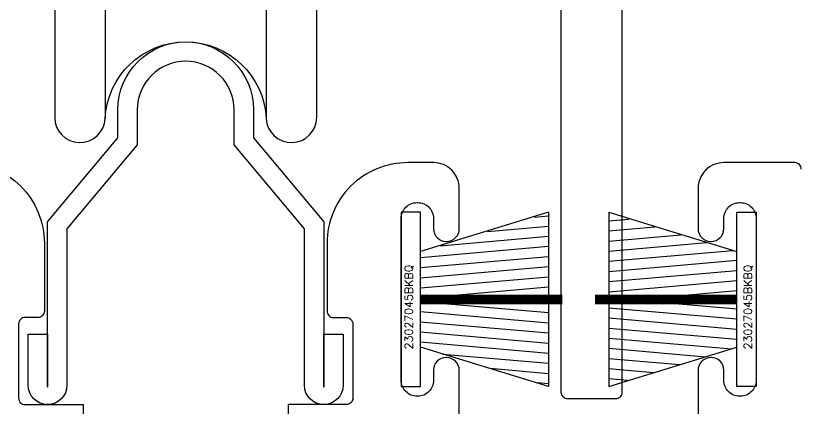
# Model space of a CAD drawing. Extents: x 0 to 79.8, y 0 to 38.2.
# Drawn here: x 58.412 to 59.63, y 29.943 to 30.551 of the extents above; entities that cross this region are included whole.
import ezdxf

# ---------------------------------------------------------------- set-up
doc = ezdxf.new("R2010")
doc.units = 0
doc.header["$MEASUREMENT"] = 0
doc.layers.get('0').update_dxf_attribs({"linetype": 'CONTINUOUS'})
for name, color, linetype in [('DIM', 4, 'CONTINUOUS'), ('FRAME', 1, 'CONTINUOUS'), ('GEOM', 1, 'CONTINUOUS'), ('HARDWARE', 7, 'CONTINUOUS'), ('HATCH', 7, 'CONTINUOUS'), ('MISC', 9, 'CONTINUOUS'), ('VENT', 5, 'CONTINUOUS')]:
    doc.layers.add(name, color=color, linetype=linetype)
doc.styles.get("Standard").update_dxf_attribs({"font": 'simplex.shx'})
pattern_1 = [(5, (-16.618363, 22.69481), (-0.00136181, 0.01556554), [])]
pattern_2 = [(355, (-16.618363, 18.815973), (-0.00136181, -0.01556554), [])]

# ---------------------------------------------------------------- blocks, each defined once
blk = doc.blocks.new('FW1020 STD SILL')
blk.add_lwpolyline([(0.075, 0.457, 1), (-0.075, 0.457), (-0.075, 0.4023), (-0.184, 0.2724), (-0.184, 0.03, -1), (-0.244, 0.03), (-0.244, 0.109), (-0.2141, 0.109), (-0.214, 0.027), (-0.214, 0.2833), (-0.105, 0.4132), (-0.105, 0.457, -1), (0.105, 0.457), (0.105, 0.4132), (0.214, 0.2833), (0.214, 0.027), (0.2141, 0.109), (0.244, 0.109), (0.244, 0.03, -1), (0.184, 0.03), (0.184, 0.2724), (0.075, 0.4023)], format="xyb", close=True)
blk = doc.blocks.new('3749-SILL')
for points in [[(0.61, 0.01, -0.414214), (0.735, -0.115), (0.735, -0.22, -0.414214), (0.725, -0.23), (0.705, -0.23, 0.414214), (0.695, -0.24), (0.695, -0.355, 0.414214), (0.705, -0.365), (0.795, -0.365), (0.795, -0.425, -0.414214), (0.785, -0.435), (0.765, -0.435), (0.765, -0.4679, -0.585524), (0.753, -0.4746), (0.6933, -0.4381, 0.137872), (0.6871, -0.4364)], [(1.378, -0.554), (1.378, -0.366), (1.378, -0.312, 0.414214), (1.358, -0.292), (1.3575, -0.292, 0.414214), (1.338, -0.3115), (1.338, -0.3275, -0.414214), (1.3135, -0.352), (1.3125, -0.352, -0.414214), (1.288, -0.3275), (1.288, -0.0765, -0.414214), (1.3125, -0.052), (1.3135, -0.052, -0.414214), (1.338, -0.0765), (1.338, -0.0925, 0.414214), (1.3575, -0.112), (1.3585, -0.112, 0.414214), (1.378, -0.0925), (1.378, -0.03, 0.414214), (1.338, 0.01), (1.3152, 0.01), (1.298, 0.01, 0.414214), (1.173, -0.115), (1.173, -0.22, 0.414214), (1.183, -0.23), (1.203, -0.23, -0.414214), (1.213, -0.24), (1.213, -0.355, -0.414214), (1.203, -0.365), (1.113, -0.365), (1.113, -0.425, 0.414214)], [(1.908, 0, 0.414214), (1.898, 0.01), (1.788, 0.01, 0.414214), (1.748, -0.03), (1.748, -0.0925, 0.414214), (1.7675, -0.112), (1.7685, -0.112, 0.414214), (1.788, -0.0925), (1.788, -0.0765, -0.414214), (1.8125, -0.052), (1.8135, -0.052, -0.414214), (1.838, -0.0765), (1.838, -0.3275, -0.414214), (1.8135, -0.352), (1.8125, -0.352, -0.414214), (1.788, -0.3275), (1.788, -0.3115, 0.414214), (1.7685, -0.292), (1.768, -0.292, 0.414214), (1.748, -0.312), (1.748, -0.4148, 0.250492)]]:
    blk.add_lwpolyline(points, format="xyb")
blk = doc.blocks.new('3310-Thermal Mammoth B Rail')
at = {"ltscale": 0.25}
blk.add_lwpolyline([(-0.6755, 1.301), (-0.6755, -3.96, 0.414214), (-0.6655, -3.97), (-0.5915, -3.97, 0.414214), (-0.5815, -3.96), (-0.5815, -2.462), (-0.4835, -2.462, 0.414214), (-0.4735, -2.452), (-0.4735, -2.41, 0.414214), (-0.4835, -2.4), (-0.5095, -2.4, -0.414214), (-0.5815, -2.328), (-0.5815, -2.195), (-0.5135, -2.195), (-0.5135, -2.248, 0.414214), (-0.5035, -2.258), (-0.4635, -2.258, 0.414214), (-0.4535, -2.248), (-0.4535, -2.143, 0.414214), (-0.4635, -2.133), (-0.5505, -2.133, -0.414214), (-0.5815, -2.102), (-0.5815, -0.509, -0.414214)], format="xyb", dxfattribs=at)
blk = doc.blocks.new('*U18')
at = {"layer": 'HATCH'}
h = blk.add_hatch(dxfattribs=at)
h.set_pattern_fill('ANSI31', color=256, scale=0.125, angle=-40, style=0)
h.set_pattern_definition(pattern_1)
h.paths.add_polyline_path([(-12.3592, 20.2406), (-12.3592, 20.1665), (-12.1607, 20.1665), (-12.1607, 20.3005)])
h = blk.add_hatch(dxfattribs=at)
h.set_pattern_fill('ANSI31', color=256, scale=0.125, angle=-40, style=0)
h.set_pattern_definition(pattern_2)
h.paths.add_polyline_path([(-12.1607, 20.1665), (-12.1607, 20.0325), (-12.3592, 20.0923), (-12.3592, 20.1665)])
at = {"layer": 'GEOM'}
blk.add_lwpolyline([(-12.3892, 20.3015), (-12.3892, 20.0315), (-12.3592, 20.0315), (-12.3592, 20.3015)], close=True, dxfattribs=at)
at = {"layer": 'GEOM', "const_width": 0.015}
blk.add_lwpolyline([(-12.3592, 20.1665), (-12.1396, 20.1665)], dxfattribs=at)
at = {"layer": 'MISC'}
for p, q in [((-12.1607, 20.3015), (-12.3592, 20.2406)), ((-12.1607, 20.3015), (-12.1607, 20.0315)), ((-12.1607, 20.0315), (-12.3592, 20.0923))]:
    blk.add_line(p, q, dxfattribs=at)
at = {"insert": (-12.3701, 20.089), "char_height": 0.0125, "attachment_point": 7, "rotation": 90}
blk.add_mtext_dynamic_manual_height_columns('23027045BKBQ', width=0.310117, gutter_width=0.3125, heights=[0], dxfattribs=at)
blk = doc.blocks.new('*U39')
at = {"layer": 'HATCH'}
h = blk.add_hatch(dxfattribs=at)
h.set_pattern_fill('ANSI31', color=256, scale=0.125, angle=-40, style=0)
h.set_pattern_definition(pattern_1)
h.paths.add_polyline_path([(-12.4192, 20.2406), (-12.4192, 20.1665), (-12.6176, 20.1665), (-12.6176, 20.3005)])
h = blk.add_hatch(dxfattribs=at)
h.set_pattern_fill('ANSI31', color=256, scale=0.125, angle=-40, style=0)
h.set_pattern_definition(pattern_2)
h.paths.add_polyline_path([(-12.6176, 20.1665), (-12.6176, 20.0325), (-12.4192, 20.0923), (-12.4192, 20.1665)])
at = {"layer": 'GEOM'}
blk.add_lwpolyline([(-12.3892, 20.3015), (-12.3892, 20.0315), (-12.4192, 20.0315), (-12.4192, 20.3015)], close=True, dxfattribs=at)
at = {"layer": 'GEOM', "const_width": 0.015}
blk.add_lwpolyline([(-12.4192, 20.1665), (-12.6388, 20.1665)], dxfattribs=at)
at = {"layer": 'MISC'}
for p, q in [((-12.6176, 20.3015), (-12.4192, 20.2406)), ((-12.6176, 20.3015), (-12.6176, 20.0315)), ((-12.6176, 20.0315), (-12.4192, 20.0923))]:
    blk.add_line(p, q, dxfattribs=at)
at = {"insert": (-12.4082, 20.089), "char_height": 0.0125, "attachment_point": 1, "rotation": 90}
blk.add_mtext_dynamic_manual_height_columns('23027045BKBQ', width=0.310117, gutter_width=0.3125, heights=[0], dxfattribs=at)

msp = doc.modelspace()

# ---------------------------------------------------------------- linework, layer by layer
at = {"layer": 'HARDWARE', "color": 7}
msp.add_lwpolyline([(58.4728978, 31.2857713), (58.4728982, 30.3938713, 0.97560971), (58.5510506, 30.3919413, -0.951799969), (58.8007458, 30.3919413, 0.97560971), (58.8788982, 30.3938713), (58.8788978, 31.2857713)], format="xyb", dxfattribs=at)
for points in [[(58.5510502, 31.2857713), (58.5510506, 30.3919413)], [(58.8007455, 31.2857713), (58.8007458, 30.3919413)]]:
    msp.add_lwpolyline(points, dxfattribs=at)

# ---------------------------------------------------------------- block references
at = {"layer": 'DIM'}
for name, p in [('*U18', (71.3990805, 9.9452816)), ('*U39', (71.9490805, 9.9452816))]:
    msp.add_blockref(name, p, dxfattribs=at)
at = {"layer": 'FRAME'}
msp.add_blockref('3749-SILL', (57.7218982, 30.3137713), dxfattribs=at)
at = {"layer": 'HARDWARE'}
msp.add_blockref('FW1020 STD SILL', (58.6758978, 29.9487713), dxfattribs=at)
at = {"layer": 'VENT', "xscale": -1}
msp.add_blockref('3310-Thermal Mammoth B Rail', (58.6764306, 33.9277708), dxfattribs=at)

doc.saveas('drawing.dxf')
